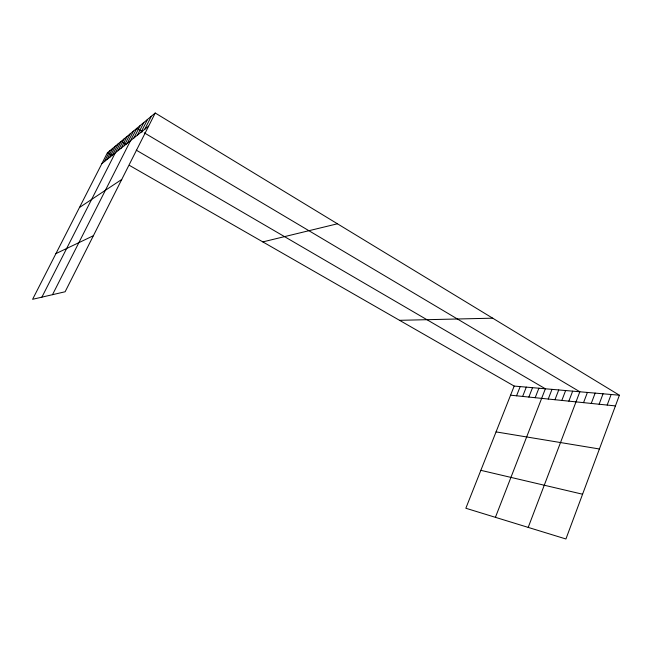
<?xml version="1.0" encoding="UTF-8"?>
<svg xmlns="http://www.w3.org/2000/svg" width="652" height="652" viewBox="0 0 652 652"><rect width="100%" height="100%" fill="white"/><g stroke="black" fill="none" stroke-linecap="round" stroke-linejoin="round"><path stroke-width="0.98" d="M619.4 395.218L565.928 538.984L465.846 508.25L514.183 386.074L619.4 395.218L155.241 113.016L107.417 152.764L32.6 299.301L65.127 291.762L155.241 113.016M607.183 405.063L611.128 394.501M599.123 404.24L603.051 393.8M591.25 403.433L595.146 393.107M583.54 402.651L587.411 392.439M528.202 527.395L579.848 391.779L144.263 132.829M568.846 401.143L572.668 391.151M554.966 399.725L558.74 389.945M561.837 400.426L565.634 390.54M548.242 399.04L551.991 389.358M495.414 517.329L545.374 388.779L136.284 150.164M535.186 397.704L538.886 388.217M522.643 396.424L526.294 387.125M528.853 397.06L532.529 387.663M516.547 395.805L520.182 386.595M141.06 132.226L147.523 119.43M144.777 129.251L151.329 116.268M124.198 145.738L130.278 133.766M127.327 143.228L133.481 131.101M52.502 294.688L136.765 128.371L142.601 131.834M133.945 137.922L140.253 125.477M137.45 135.119L143.839 122.495M109.723 157.336L115.453 146.081M112.47 155.135L118.273 143.742M41.899 297.149L121.158 141.345L126.211 144.288M118.183 150.563L124.116 138.884M121.15 148.183L127.156 136.358M104.418 161.582L110.033 150.588M107.034 159.487L112.715 148.363M101.867 163.628L148.599 126.186M79.479 207.491L121.745 179.455M55.933 253.604L93.375 235.731M262.821 241.9L337.434 223.791M399.554 320.319L492.7 318.184M510.573 395.193L615.423 405.903M496.05 431.893L599.4 448.983M480.842 470.328L582.578 494.224M107.417 152.764L112.576 155.714M129.634 165.502L514.183 386.074"/></g></svg>
